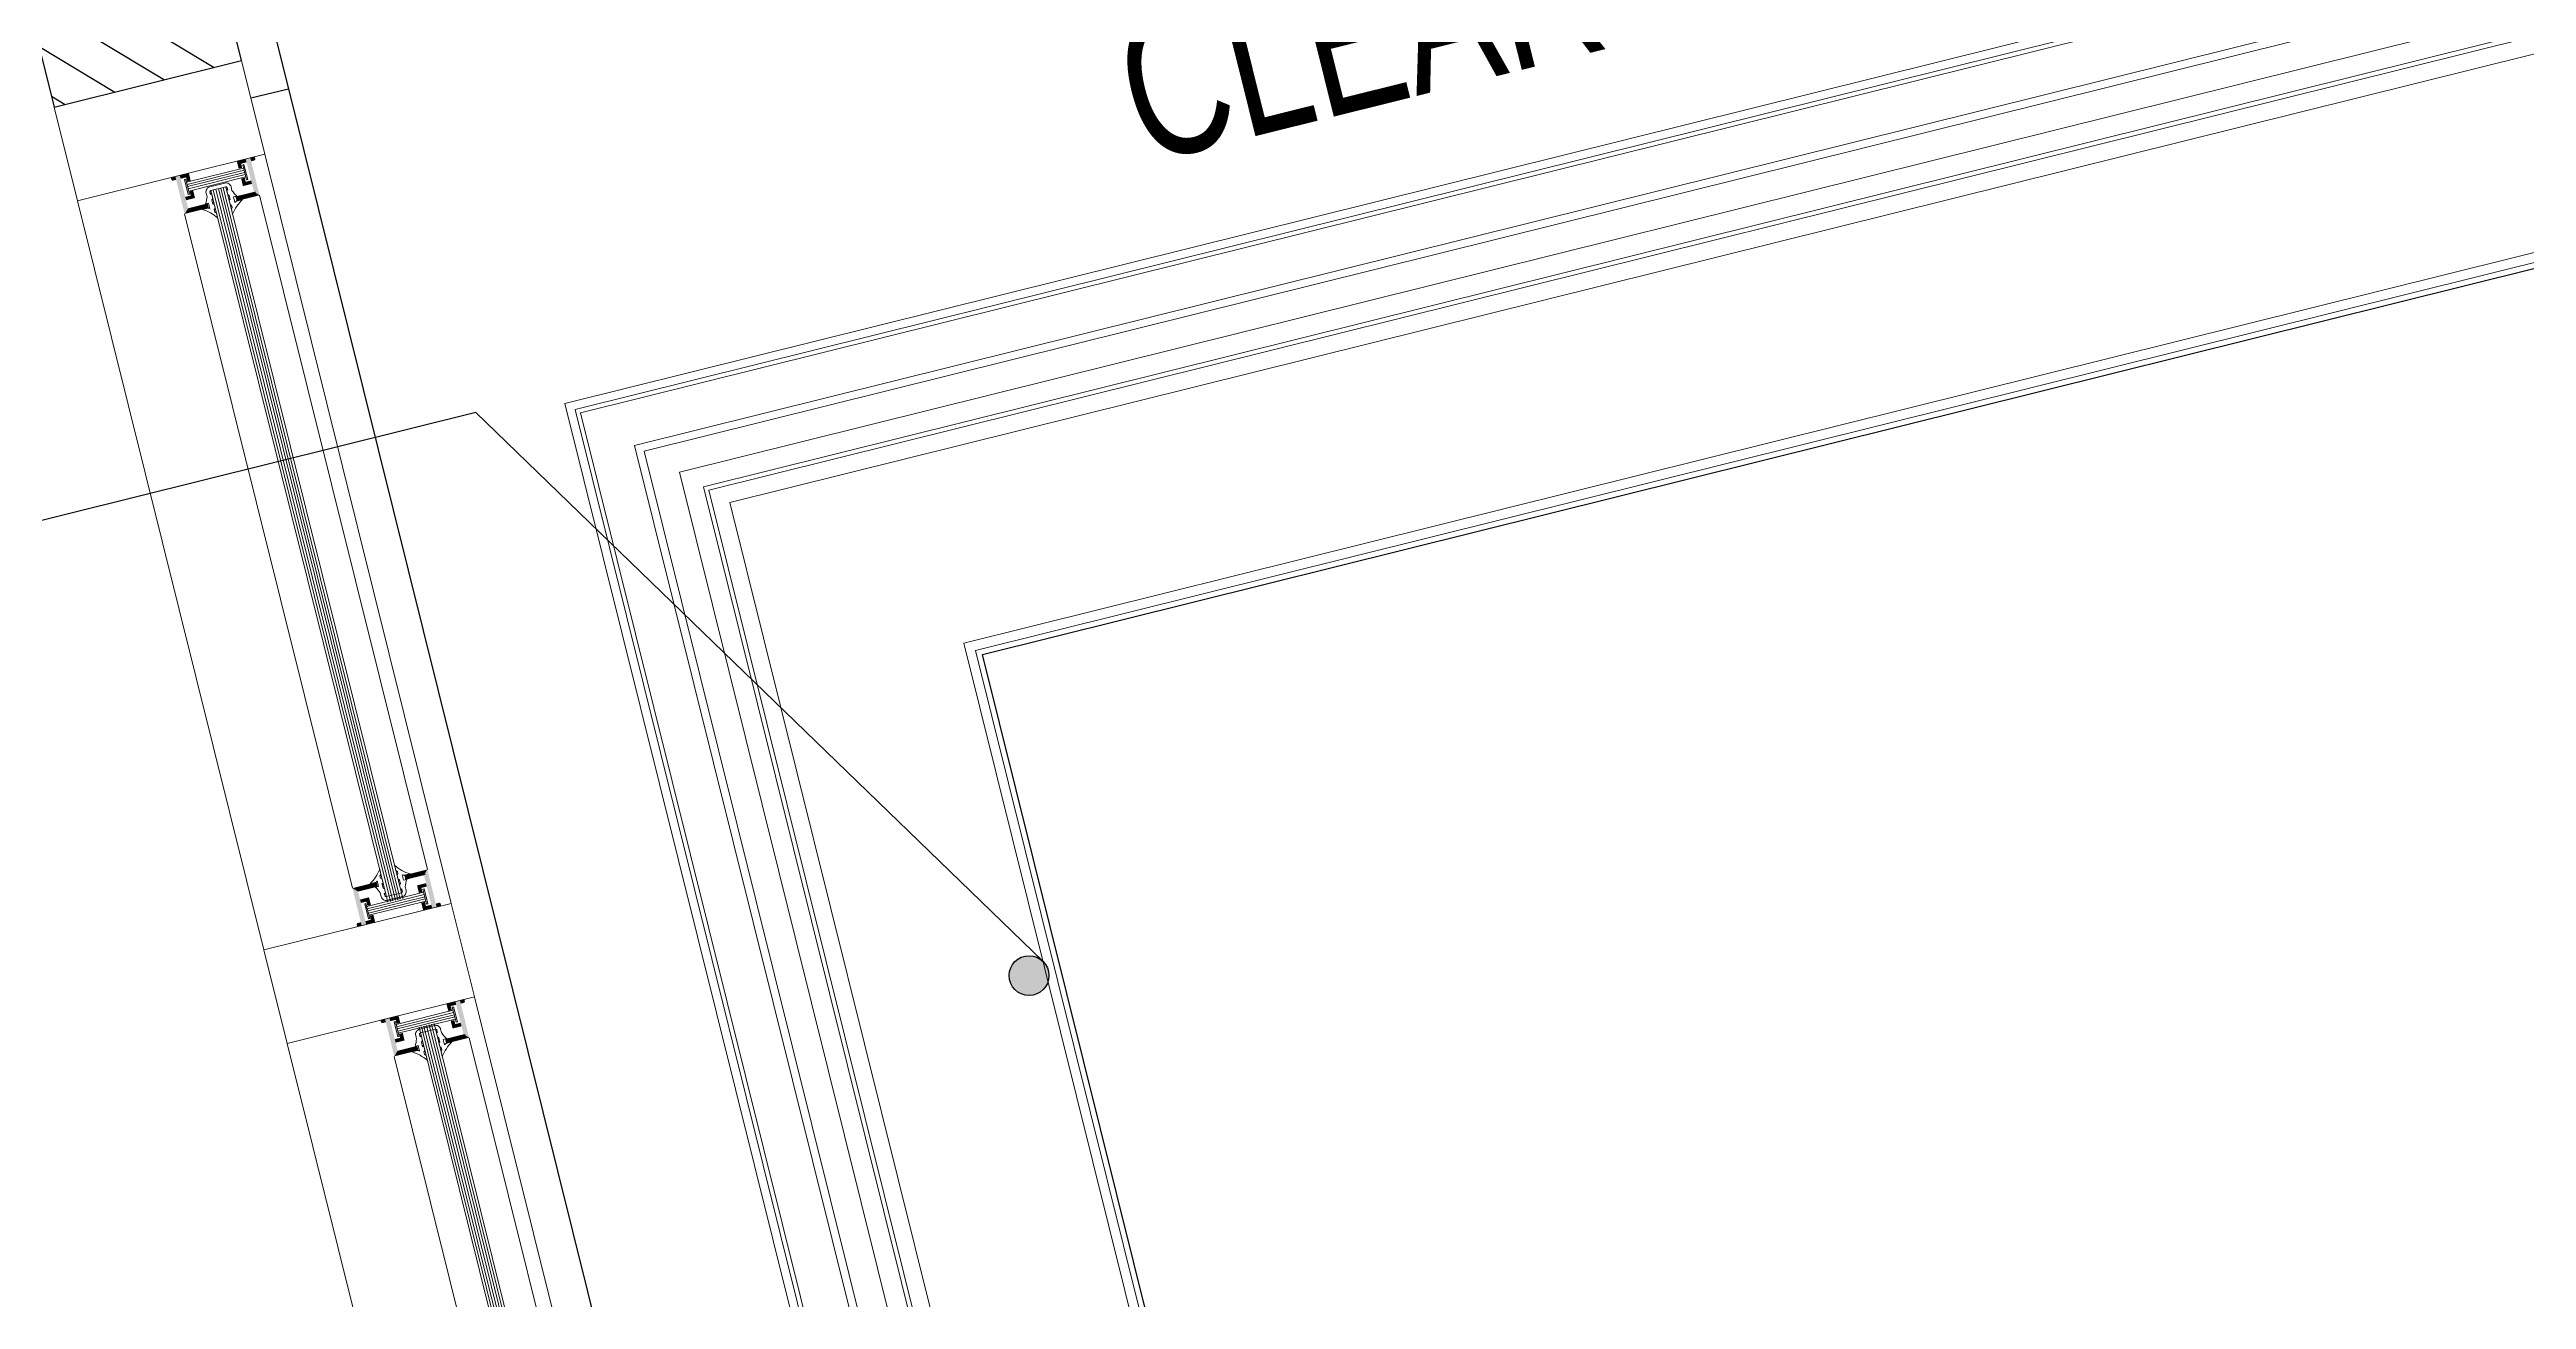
# Model space of a CAD drawing. Header units: inches. Extents: x 122939 to 389145, y 29603 to 574065.
# Drawn here: x 333753 to 335037, y 515031 to 515679 of the extents above; entities that cross this region are included whole.
import ezdxf

# ---------------------------------------------------------------- set-up
doc = ezdxf.new("R2010")
doc.units = ezdxf.units.IN
doc.header["$MEASUREMENT"] = 0
for name, color, linetype in [('48-TITLE', 7, 'Continuous'), ('A-DIMESNION-1', 7, 'Continuous'), ('CQ PANEL DIMENSION', 1, 'Continuous'), ('CQ Plaster', 1, 'Continuous'), ('CQ text label', 3, 'Continuous'), ('CQ Wall hatch_CHB', 8, 'Continuous'), ('CQ Wall plan', 3, 'Continuous'), ('CQ wall section', 5, 'Continuous'), ('CQ_callout', 34, 'Continuous')]:
    doc.layers.add(name, color=color, linetype=linetype)
for name, color, linetype, lineweight in [('A-FLOR-SLAB', 7, 'Continuous', 40), ('A-GLAZ', 134, 'Continuous', 18), ('A-RNDR-ALUM', 1, 'Continuous', 9), ('A-RNDR-PT36', 253, 'Continuous', 20), ('CQ gypsum 2', 42, 'Continuous', 0)]:
    doc.layers.add(name, color=color, linetype=linetype, lineweight=lineweight)
doc.styles.add('DIM 50', font='romans.shx', dxfattribs={"width": 0.75, "height": 100})
doc.styles.get("Standard").update_dxf_attribs({"font": 'arial.ttf'})
doc.dimstyles.new('CQ Anno', dxfattribs={"dimscale": 40, "dimtxt": 2.2, "dimasz": 300, "dimexe": 1, "dimexo": 0.5, "dimgap": 0.5, "dimtad": 1, "dimrnd": 1, "dimdsep": 46, "dimtxsty": 'Standard', "dimblk": 'DOTSMALL', "dimcen": 0.0025, "dimdle": 0.5, "dimclrd": 8, "dimclre": 8, "dimclrt": 2, "dimazin": 2, "dimtfac": 1, "dimtix": 1, "dimtmove": 1, "dimatfit": 0, "dimfxl": 50, "dimtolj": 1, "dimtzin": 0, "dimlwd": -1, "dimarcsym": 1})
doc.dimstyles.get("Standard").update_dxf_attribs({"dimtxt": 0.18, "dimasz": 0.18, "dimexe": 0.18, "dimexo": 0.0625, "dimgap": 0.09, "dimtad": 0, "dimtih": 1, "dimtoh": 1, "dimdec": 4, "dimzin": 0, "dimdsep": 46, "dimtxsty": 'Standard', "dimcen": 0.09, "dimadec": 0, "dimazin": 0, "dimtfac": 1, "dimtdec": 4, "dimtofl": 0, "dimtmove": 0, "dimatfit": 3, "dimfxl": 1, "dimtolj": 1, "dimtzin": 0, "dimarcsym": 0})

# ---------------------------------------------------------------- blocks, each defined once
blk = doc.blocks.new('GLAZ-2')
at = {"layer": 'A-GLAZ'}
for p, q in [((-26.3, 2838.5, 0), (-26.3, 2458.5, 0)), ((-24.9, 2838.5, 0), (-24.9, 2458.5, 0)), ((-23.6, 2838.5, 0), (-23.6, 2458.5, 0)), ((-22.3, 2838.5, 0), (-22.3, 2458.5, 0)), ((-20.9, 2838.5, 0), (-20.9, 2458.5, 0)), ((-19.6, 2838.5, 0), (-19.6, 2458.5, 0)), ((-18.3, 2838.5, 0), (-18.3, 2458.5, 0)), ((-26.3, 511.6, 0), (-26.3, 2391.7, 0)), ((-24.9, 511.6, 0), (-24.9, 2391.7, 0)), ((-23.6, 511.6, 0), (-23.6, 2391.7, 0)), ((-22.3, 511.6, 0), (-22.3, 2391.7, 0)), ((-20.9, 511.6, 0), (-20.9, 2391.7, 0)), ((-19.6, 511.6, 0), (-19.6, 2391.7, 0)), ((-18.3, 511.6, 0), (-18.3, 2391.7, 0))]:
    blk.add_line(p, q, dxfattribs=at)
at = {"layer": 'A-RNDR-ALUM'}
for p, q in [((-50, 2450), (-50, 2850, 0)), ((50, 2450), (50, 2850, 0)), ((-38.2, 2847.4, 0), (-37.5, 2847.4, 0)), ((-38.2, 2839.4, 0), (-38.2, 2847.4, 0)), ((-38.2, 2847.4, 0), (-37.5, 2847.4, 0)), ((-38.2, 2839.4, 0), (-38.2, 2847.4, 0)), ((-38.2, 2839.4, 0), (-37.5, 2839.4, 0)), ((-38.2, 2839.4, 0), (-37.5, 2839.4, 0)), ((-37.5, 2839.4, 0), (-37.5, 2847.4, 0)), ((-37.5, 2839.4, 0), (-37.5, 2847.4, 0)), ((-37.5, 2845.7, 0), (-7.1, 2845.7, 0)), ((-37.5, 2845.7, 0), (-7.1, 2845.7, 0)), ((-37.5, 2844.5, 0), (-7.1, 2844.5, 0)), ((-37.5, 2844.5, 0), (-7.1, 2844.5, 0)), ((-37.5, 2843.4, 0), (-7.1, 2843.4, 0)), ((-37.5, 2843.4, 0), (-7.1, 2843.4, 0)), ((-37.5, 2842.2, 0), (-7.1, 2842.2, 0)), ((-37.5, 2842.2, 0), (-7.1, 2842.2, 0)), ((-37.5, 2841, 0), (-7.1, 2841, 0)), ((-37.5, 2841, 0), (-7.1, 2841, 0)), ((-36, 2847.4, 0), (-35.3, 2847.4, 0)), ((-36, 2847.4, 0), (-35.3, 2847.4, 0)), ((-36, 2839.4, 0), (-35.3, 2839.4, 0)), ((-36, 2839.4, 0), (-35.3, 2839.4, 0)), ((-6.4, 2847.4, 0), (-7.1, 2847.4, 0)), ((-7.1, 2839.4, 0), (-7.1, 2847.4, 0)), ((-6.4, 2847.4, 0), (-7.1, 2847.4, 0)), ((-7.1, 2839.4, 0), (-7.1, 2847.4, 0)), ((-6.4, 2839.4, 0), (-7.1, 2839.4, 0)), ((-6.4, 2839.4, 0), (-7.1, 2839.4, 0)), ((-6.4, 2839.4, 0), (-6.4, 2847.4, 0)), ((-6.4, 2839.4, 0), (-6.4, 2847.4, 0)), ((-38.2, 2460.6, 0), (-37.5, 2460.6, 0)), ((-38.2, 2460.6, 0), (-38.2, 2452.6, 0)), ((-38.2, 2460.6, 0), (-37.5, 2460.6, 0)), ((-38.2, 2460.6, 0), (-38.2, 2452.6, 0)), ((-38.2, 2452.6, 0), (-37.5, 2452.6, 0)), ((-38.2, 2452.6, 0), (-37.5, 2452.6, 0)), ((-37.5, 2460.6, 0), (-37.5, 2452.6, 0)), ((-37.5, 2460.6, 0), (-37.5, 2452.6, 0)), ((-37.5, 2459, 0), (-7.1, 2459, 0)), ((-37.5, 2459, 0), (-7.1, 2459, 0)), ((-37.5, 2457.8, 0), (-7.1, 2457.8, 0)), ((-37.5, 2457.8, 0), (-7.1, 2457.8, 0)), ((-37.5, 2456.6, 0), (-7.1, 2456.6, 0)), ((-37.5, 2456.6, 0), (-7.1, 2456.6, 0)), ((-37.5, 2455.5, 0), (-7.1, 2455.5, 0)), ((-37.5, 2455.5, 0), (-7.1, 2455.5, 0)), ((-37.5, 2454.3, 0), (-7.1, 2454.3, 0)), ((-37.5, 2454.3, 0), (-7.1, 2454.3, 0)), ((-36, 2460.6, 0), (-35.3, 2460.6, 0)), ((-36, 2460.6, 0), (-35.3, 2460.6, 0)), ((-36, 2452.6, 0), (-35.3, 2452.6, 0)), ((-36, 2452.6, 0), (-35.3, 2452.6, 0)), ((-6.4, 2460.6, 0), (-7.1, 2460.6, 0)), ((-7.1, 2460.6, 0), (-7.1, 2452.6, 0)), ((-6.4, 2460.6, 0), (-7.1, 2460.6, 0)), ((-7.1, 2460.6, 0), (-7.1, 2452.6, 0)), ((-6.4, 2452.6, 0), (-7.1, 2452.6, 0)), ((-6.4, 2452.6, 0), (-7.1, 2452.6, 0)), ((-6.4, 2460.6, 0), (-6.4, 2452.6, 0)), ((-6.4, 2460.6, 0), (-6.4, 2452.6, 0)), ((-50, 2400), (-50, 500, 0)), ((50, 2400), (50, 500, 0)), ((-38.2, 2397.6, 0), (-37.5, 2397.6, 0)), ((-38.2, 2389.6, 0), (-38.2, 2397.6, 0)), ((-38.2, 2397.6, 0), (-37.5, 2397.6, 0)), ((-38.2, 2389.6, 0), (-38.2, 2397.6, 0)), ((-38.2, 2389.6, 0), (-37.5, 2389.6, 0)), ((-38.2, 2389.6, 0), (-37.5, 2389.6, 0)), ((-37.5, 2389.6, 0), (-37.5, 2397.6, 0)), ((-37.5, 2389.6, 0), (-37.5, 2397.6, 0)), ((-37.5, 2396, 0), (-7.1, 2396, 0)), ((-37.5, 2396, 0), (-7.1, 2396, 0)), ((-37.5, 2394.8, 0), (-7.1, 2394.8, 0)), ((-37.5, 2394.8, 0), (-7.1, 2394.8, 0)), ((-37.5, 2393.6, 0), (-7.1, 2393.6, 0)), ((-37.5, 2393.6, 0), (-7.1, 2393.6, 0)), ((-37.5, 2392.5, 0), (-7.1, 2392.5, 0)), ((-37.5, 2392.5, 0), (-7.1, 2392.5, 0)), ((-37.5, 2391.3, 0), (-7.1, 2391.3, 0)), ((-37.5, 2391.3, 0), (-7.1, 2391.3, 0)), ((-36, 2397.6, 0), (-35.3, 2397.6, 0)), ((-36, 2397.6, 0), (-35.3, 2397.6, 0)), ((-36, 2389.6, 0), (-35.3, 2389.6, 0)), ((-36, 2389.6, 0), (-35.3, 2389.6, 0)), ((-6.4, 2397.6, 0), (-7.1, 2397.6, 0)), ((-7.1, 2389.6, 0), (-7.1, 2397.6, 0)), ((-6.4, 2397.6, 0), (-7.1, 2397.6, 0)), ((-7.1, 2389.6, 0), (-7.1, 2397.6, 0)), ((-6.4, 2389.6, 0), (-7.1, 2389.6, 0)), ((-6.4, 2389.6, 0), (-7.1, 2389.6, 0)), ((-6.4, 2389.6, 0), (-6.4, 2397.6, 0)), ((-6.4, 2389.6, 0), (-6.4, 2397.6, 0))]:
    blk.add_line(p, q, dxfattribs=at)
for points in [[(-50, 2850), (50, 2850), (50, 2900), (-50, 2900)], [(-50, 2450), (50, 2450), (50, 2400), (-50, 2400)]]:
    blk.add_lwpolyline(points, close=True, dxfattribs=at)
at = {"layer": 'A-RNDR-ALUM', "const_width": 0.928, "elevation": 0}
for points in [[(-43.7, 2848.6, -0.414214), (-44.2, 2849.1)], [(-43.7, 2848.6, -0.414214), (-44.2, 2849.1)], [(-0.7, 2848.6, 0.414214), (-0.2, 2849.1)], [(-0.7, 2848.6, 0.414214), (-0.2, 2849.1)], [(-43.7, 2451.4, 0.414214), (-44.2, 2450.9)], [(-43.7, 2451.4, 0.414214), (-44.2, 2450.9)], [(-0.7, 2451.4, -0.414214), (-0.2, 2450.9)], [(-0.7, 2451.4, -0.414214), (-0.2, 2450.9)], [(-43.7, 2398.9, -0.414214), (-44.2, 2399.3)], [(-43.7, 2398.9, -0.414214), (-44.2, 2399.3)], [(-0.7, 2398.8, 0.414214), (-0.2, 2399.3)], [(-0.7, 2398.8, 0.414214), (-0.2, 2399.3)]]:
    blk.add_lwpolyline(points, format="xyb", dxfattribs=at)
at = {"layer": 'A-RNDR-ALUM', "elevation": 0}
for points in [[(-14, 2832.4), (-15.6, 2832.4), (-15.6, 2829.5, -0.015553), (-14.8, 2830), (-11.6, 2830, 0.104304), (-18.3, 2823.9), (-18.3, 2826.5, -0.016036), (-17.6, 2827.2), (-17.6, 2828.5), (-18.3, 2829.1), (-18.3, 2832), (-17.6, 2831.3), (-17.6, 2833.7), (-18.3, 2834.3), (-18.3, 2837.2), (-17.6, 2836.5), (-17.6, 2837.8, 0.414214), (-18.3, 2838.5), (-26.3, 2838.5, 0.414214), (-26.9, 2837.8), (-26.9, 2836.5), (-26.3, 2837.2), (-26.3, 2834.3), (-26.9, 2833.7), (-26.9, 2831.3), (-26.3, 2832), (-26.3, 2829.1), (-26.9, 2828.5), (-26.9, 2827.2, -0.016036), (-26.3, 2826.5), (-26.3, 2823.9, 0.104304), (-33, 2830), (-29.8, 2830, -0.015553), (-28.9, 2829.5), (-28.9, 2832.4), (-30.6, 2832.4, 0.021646), (-28.9, 2835.9), (-28.9, 2837.8, -0.414214), (-26.3, 2840.5), (-18.3, 2840.5, -0.414214), (-15.6, 2837.8), (-15.6, 2835.9, 0.021646)], [(-14, 2467.6), (-15.6, 2467.6), (-15.6, 2470.5, 0.015553), (-14.8, 2470), (-11.6, 2470, -0.104304), (-18.3, 2476.1), (-18.3, 2473.5, 0.016036), (-17.6, 2472.8), (-17.6, 2471.5), (-18.3, 2470.9), (-18.3, 2468), (-17.6, 2468.7), (-17.6, 2466.3), (-18.3, 2465.7), (-18.3, 2462.8), (-17.6, 2463.5), (-17.6, 2462.2, -0.414214), (-18.3, 2461.5), (-26.3, 2461.5, -0.414214), (-26.9, 2462.2), (-26.9, 2463.5), (-26.3, 2462.8), (-26.3, 2465.7), (-26.9, 2466.3), (-26.9, 2468.7), (-26.3, 2468), (-26.3, 2470.9), (-26.9, 2471.5), (-26.9, 2472.8, 0.016036), (-26.3, 2473.5), (-26.3, 2476.1, -0.104304), (-33, 2470), (-29.8, 2470, 0.015553), (-28.9, 2470.5), (-28.9, 2467.6), (-30.6, 2467.6, -0.021646), (-28.9, 2464.1), (-28.9, 2462.2, 0.414214), (-26.3, 2459.5), (-18.3, 2459.5, 0.414214), (-15.6, 2462.2), (-15.6, 2464.1, -0.021646)], [(-14, 2382.6), (-15.6, 2382.6), (-15.6, 2379.7, -0.015553), (-14.8, 2380.2), (-11.6, 2380.2, 0.104304), (-18.3, 2374.1), (-18.3, 2376.7, -0.016036), (-17.6, 2377.5), (-17.6, 2378.7), (-18.3, 2379.4), (-18.3, 2382.2), (-17.6, 2381.5), (-17.6, 2383.9), (-18.3, 2384.6), (-18.3, 2387.4), (-17.6, 2386.7), (-17.6, 2388, 0.414214), (-18.3, 2388.7), (-26.3, 2388.7, 0.414214), (-26.9, 2388), (-26.9, 2386.7), (-26.3, 2387.4), (-26.3, 2384.6), (-26.9, 2383.9), (-26.9, 2381.5), (-26.3, 2382.2), (-26.3, 2379.4), (-26.9, 2378.7), (-26.9, 2377.5, -0.016036), (-26.3, 2376.7), (-26.3, 2374.1, 0.104304), (-33, 2380.2), (-29.8, 2380.2, -0.015553), (-28.9, 2379.7), (-28.9, 2382.6), (-30.6, 2382.6, 0.021646), (-28.9, 2386.2), (-28.9, 2388, -0.414214), (-26.3, 2390.7), (-18.3, 2390.7, -0.414214), (-15.6, 2388), (-15.6, 2386.2, 0.021646)]]:
    blk.add_lwpolyline(points, format="xyb", close=True, dxfattribs=at)
at = {"layer": 'A-RNDR-ALUM'}
for points in [[(-44.6, 2850, 0), (-44.6, 2849.1, 0), (-42.2, 2850, 0), (-43.7, 2849.1, 0)], [(-44.6, 2850, 0), (-44.6, 2849.1, 0), (-42.2, 2850, 0), (-43.7, 2849.1, 0)], [(-42.2, 2850, 0), (-43.7, 2849.1, 0), (-42.2, 2848.2, 0), (-43.7, 2848.2, 0)], [(-42.2, 2850, 0), (-43.7, 2849.1, 0), (-42.2, 2848.2, 0), (-43.7, 2848.2, 0)], [(-36.9, 2848.2, 0), (-35, 2850, 0), (-39.8, 2848.2, 0), (-39.8, 2850, 0)], [(-36.9, 2848.2, 0), (-35, 2850, 0), (-39.8, 2848.2, 0), (-39.8, 2850, 0)], [(-36.9, 2846, 0), (-35, 2846, 0), (-36.9, 2848.2, 0), (-35, 2850, 0)], [(-36.9, 2846, 0), (-35, 2846, 0), (-36.9, 2848.2, 0), (-35, 2850, 0)], [(-7.5, 2848.2, 0), (-9.4, 2850, 0), (-4.6, 2848.2, 0), (-4.6, 2850, 0)], [(-7.5, 2846, 0), (-9.4, 2846, 0), (-7.5, 2848.2, 0), (-9.4, 2850, 0)], [(-7.5, 2846, 0), (-9.4, 2846, 0), (-7.5, 2848.2, 0), (-9.4, 2850, 0)], [(-7.5, 2848.2, 0), (-9.4, 2850, 0), (-4.6, 2848.2, 0), (-4.6, 2850, 0)], [(-2.2, 2850, 0), (-0.7, 2849.1, 0), (-2.2, 2848.2, 0), (-0.7, 2848.2, 0)], [(0.2, 2850, 0), (0.2, 2849.1, 0), (-2.2, 2850, 0), (-0.7, 2849.1, 0)], [(-2.2, 2850, 0), (-0.7, 2849.1, 0), (-2.2, 2848.2, 0), (-0.7, 2848.2, 0)], [(0.2, 2850, 0), (0.2, 2849.1, 0), (-2.2, 2850, 0), (-0.7, 2849.1, 0)], [(-39.8, 2836.7, 0), (-39.8, 2838.5, 0), (-35, 2836.7, 0), (-36.9, 2838.5, 0)], [(-39.8, 2836.7, 0), (-39.8, 2838.5, 0), (-35, 2836.7, 0), (-36.9, 2838.5, 0)], [(-36.9, 2840.7, 0), (-35, 2840.7, 0), (-36.9, 2838.5, 0), (-35, 2836.7, 0)], [(-36.9, 2840.7, 0), (-35, 2840.7, 0), (-36.9, 2838.5, 0), (-35, 2836.7, 0)], [(-7.5, 2840.7, 0), (-9.4, 2840.7, 0), (-7.5, 2838.5, 0), (-9.4, 2836.7, 0)], [(-7.5, 2840.7, 0), (-9.4, 2840.7, 0), (-7.5, 2838.5, 0), (-9.4, 2836.7, 0)], [(-4.6, 2836.7, 0), (-4.6, 2838.5, 0), (-9.4, 2836.7, 0), (-7.5, 2838.5, 0)], [(-4.6, 2836.7, 0), (-4.6, 2838.5, 0), (-9.4, 2836.7, 0), (-7.5, 2838.5, 0)], [(-40.6, 2832.4, 0), (-40.6, 2831.2, 0), (-29.9, 2832.4, 0), (-29.9, 2831.2, 0)], [(-40.6, 2832.4, 0), (-40.6, 2831.2, 0), (-29.9, 2832.4, 0), (-29.9, 2831.2, 0)], [(-40.6, 2831.2, 0), (-40.6, 2830, 0), (-29.9, 2831.2, 0), (-29.9, 2830, 0)], [(-40.6, 2831.2, 0), (-40.6, 2830, 0), (-29.9, 2831.2, 0), (-29.9, 2830, 0)], [(-4.3, 2832.4, 0), (-4.3, 2831.2, 0), (-15.1, 2832.4, 0), (-15.1, 2831.2, 0)], [(-4.3, 2832.4, 0), (-4.3, 2831.2, 0), (-15.1, 2832.4, 0), (-15.1, 2831.2, 0)], [(-4.3, 2831.2, 0), (-4.3, 2830, 0), (-15.1, 2831.2, 0), (-15.1, 2830, 0)], [(-4.3, 2831.2, 0), (-4.3, 2830, 0), (-15.1, 2831.2, 0), (-15.1, 2830, 0)], [(-40.6, 2468.8, 0), (-40.6, 2470, 0), (-29.9, 2468.8, 0), (-29.9, 2470, 0)], [(-40.6, 2468.8, 0), (-40.6, 2470, 0), (-29.9, 2468.8, 0), (-29.9, 2470, 0)], [(-40.6, 2467.6, 0), (-40.6, 2468.8, 0), (-29.9, 2467.6, 0), (-29.9, 2468.8, 0)], [(-40.6, 2467.6, 0), (-40.6, 2468.8, 0), (-29.9, 2467.6, 0), (-29.9, 2468.8, 0)], [(-4.3, 2468.8, 0), (-4.3, 2470, 0), (-15.1, 2468.8, 0), (-15.1, 2470, 0)], [(-4.3, 2468.8, 0), (-4.3, 2470, 0), (-15.1, 2468.8, 0), (-15.1, 2470, 0)], [(-4.3, 2467.6, 0), (-4.3, 2468.8, 0), (-15.1, 2467.6, 0), (-15.1, 2468.8, 0)], [(-4.3, 2467.6, 0), (-4.3, 2468.8, 0), (-15.1, 2467.6, 0), (-15.1, 2468.8, 0)], [(-42.2, 2450, 0), (-43.7, 2450.9, 0), (-42.2, 2451.8, 0), (-43.7, 2451.8, 0)], [(-42.2, 2450, 0), (-43.7, 2450.9, 0), (-42.2, 2451.8, 0), (-43.7, 2451.8, 0)], [(-39.8, 2463.3, 0), (-39.8, 2461.5, 0), (-35, 2463.3, 0), (-36.9, 2461.5, 0)], [(-39.8, 2463.3, 0), (-39.8, 2461.5, 0), (-35, 2463.3, 0), (-36.9, 2461.5, 0)], [(-36.9, 2451.8, 0), (-35, 2450, 0), (-39.8, 2451.8, 0), (-39.8, 2450, 0)], [(-36.9, 2451.8, 0), (-35, 2450, 0), (-39.8, 2451.8, 0), (-39.8, 2450, 0)], [(-36.9, 2459.3, 0), (-35, 2459.3, 0), (-36.9, 2461.5, 0), (-35, 2463.3, 0)], [(-36.9, 2459.3, 0), (-35, 2459.3, 0), (-36.9, 2461.5, 0), (-35, 2463.3, 0)], [(-36.9, 2454, 0), (-35, 2454, 0), (-36.9, 2451.8, 0), (-35, 2450, 0)], [(-36.9, 2454, 0), (-35, 2454, 0), (-36.9, 2451.8, 0), (-35, 2450, 0)], [(-4.6, 2463.3, 0), (-4.6, 2461.5, 0), (-9.4, 2463.3, 0), (-7.5, 2461.5, 0)], [(-7.5, 2459.3, 0), (-9.4, 2459.3, 0), (-7.5, 2461.5, 0), (-9.4, 2463.3, 0)], [(-4.6, 2463.3, 0), (-4.6, 2461.5, 0), (-9.4, 2463.3, 0), (-7.5, 2461.5, 0)], [(-7.5, 2459.3, 0), (-9.4, 2459.3, 0), (-7.5, 2461.5, 0), (-9.4, 2463.3, 0)], [(-7.5, 2454, 0), (-9.4, 2454, 0), (-7.5, 2451.8, 0), (-9.4, 2450, 0)], [(-7.5, 2454, 0), (-9.4, 2454, 0), (-7.5, 2451.8, 0), (-9.4, 2450, 0)], [(-7.5, 2451.8, 0), (-9.4, 2450, 0), (-4.6, 2451.8, 0), (-4.6, 2450, 0)], [(-7.5, 2451.8, 0), (-9.4, 2450, 0), (-4.6, 2451.8, 0), (-4.6, 2450, 0)], [(-2.2, 2450, 0), (-0.7, 2450.9, 0), (-2.2, 2451.8, 0), (-0.7, 2451.8, 0)], [(-2.2, 2450, 0), (-0.7, 2450.9, 0), (-2.2, 2451.8, 0), (-0.7, 2451.8, 0)], [(-44.6, 2450, 0), (-44.6, 2450.9, 0), (-42.2, 2450, 0), (-43.7, 2450.9, 0)], [(-44.6, 2450, 0), (-44.6, 2450.9, 0), (-42.2, 2450, 0), (-43.7, 2450.9, 0)], [(0.2, 2450, 0), (0.2, 2450.9, 0), (-2.2, 2450, 0), (-0.7, 2450.9, 0)], [(0.2, 2450, 0), (0.2, 2450.9, 0), (-2.2, 2450, 0), (-0.7, 2450.9, 0)], [(-44.6, 2400.3, 0), (-44.6, 2399.3, 0), (-42.2, 2400.3, 0), (-43.7, 2399.3, 0)], [(-44.6, 2400.3, 0), (-44.6, 2399.3, 0), (-42.2, 2400.3, 0), (-43.7, 2399.3, 0)], [(-42.2, 2400.3, 0), (-43.7, 2399.3, 0), (-42.2, 2398.4, 0), (-43.7, 2398.4, 0)], [(-42.2, 2400.3, 0), (-43.7, 2399.3, 0), (-42.2, 2398.4, 0), (-43.7, 2398.4, 0)], [(-36.9, 2398.4, 0), (-35, 2400.3, 0), (-39.8, 2398.4, 0), (-39.8, 2400.3, 0)], [(-36.9, 2398.4, 0), (-35, 2400.3, 0), (-39.8, 2398.4, 0), (-39.8, 2400.3, 0)], [(-36.9, 2396.3, 0), (-35, 2396.3, 0), (-36.9, 2398.4, 0), (-35, 2400.3, 0)], [(-36.9, 2396.3, 0), (-35, 2396.3, 0), (-36.9, 2398.4, 0), (-35, 2400.3, 0)], [(-7.5, 2398.4, 0), (-9.4, 2400.3, 0), (-4.6, 2398.4, 0), (-4.6, 2400.3, 0)], [(-7.5, 2396.3, 0), (-9.4, 2396.3, 0), (-7.5, 2398.4, 0), (-9.4, 2400.3, 0)], [(-7.5, 2396.3, 0), (-9.4, 2396.3, 0), (-7.5, 2398.4, 0), (-9.4, 2400.3, 0)], [(-7.5, 2398.4, 0), (-9.4, 2400.3, 0), (-4.6, 2398.4, 0), (-4.6, 2400.3, 0)], [(-2.2, 2400.3, 0), (-0.7, 2399.3, 0), (-2.2, 2398.4, 0), (-0.7, 2398.4, 0)], [(0.2, 2400.3, 0), (0.2, 2399.3, 0), (-2.2, 2400.3, 0), (-0.7, 2399.3, 0)], [(-2.2, 2400.3, 0), (-0.7, 2399.3, 0), (-2.2, 2398.4, 0), (-0.7, 2398.4, 0)], [(0.2, 2400.3, 0), (0.2, 2399.3, 0), (-2.2, 2400.3, 0), (-0.7, 2399.3, 0)], [(-39.8, 2386.9, 0), (-39.8, 2388.8, 0), (-35, 2386.9, 0), (-36.9, 2388.8, 0)], [(-39.8, 2386.9, 0), (-39.8, 2388.8, 0), (-35, 2386.9, 0), (-36.9, 2388.8, 0)], [(-36.9, 2390.9, 0), (-35, 2390.9, 0), (-36.9, 2388.8, 0), (-35, 2386.9, 0)], [(-36.9, 2390.9, 0), (-35, 2390.9, 0), (-36.9, 2388.8, 0), (-35, 2386.9, 0)], [(-7.5, 2390.9, 0), (-9.4, 2390.9, 0), (-7.5, 2388.8, 0), (-9.4, 2386.9, 0)], [(-7.5, 2390.9, 0), (-9.4, 2390.9, 0), (-7.5, 2388.8, 0), (-9.4, 2386.9, 0)], [(-4.6, 2386.9, 0), (-4.6, 2388.8, 0), (-9.4, 2386.9, 0), (-7.5, 2388.8, 0)], [(-4.6, 2386.9, 0), (-4.6, 2388.8, 0), (-9.4, 2386.9, 0), (-7.5, 2388.8, 0)], [(-40.6, 2382.6, 0), (-40.6, 2381.4, 0), (-29.9, 2382.6, 0), (-29.9, 2381.4, 0)], [(-40.6, 2382.6, 0), (-40.6, 2381.4, 0), (-29.9, 2382.6, 0), (-29.9, 2381.4, 0)], [(-40.6, 2381.4, 0), (-40.6, 2380.2, 0), (-29.9, 2381.4, 0), (-29.9, 2380.2, 0)], [(-40.6, 2381.4, 0), (-40.6, 2380.2, 0), (-29.9, 2381.4, 0), (-29.9, 2380.2, 0)], [(-4.3, 2382.6, 0), (-4.3, 2381.4, 0), (-15.1, 2382.6, 0), (-15.1, 2381.4, 0)], [(-4.3, 2382.6, 0), (-4.3, 2381.4, 0), (-15.1, 2382.6, 0), (-15.1, 2381.4, 0)], [(-4.3, 2381.4, 0), (-4.3, 2380.2, 0), (-15.1, 2381.4, 0), (-15.1, 2380.2, 0)], [(-4.3, 2381.4, 0), (-4.3, 2380.2, 0), (-15.1, 2381.4, 0), (-15.1, 2380.2, 0)]]:
    blk.add_solid(points, dxfattribs=at)
for points in [[(-42.2, 2830, 0), (-39.8, 2832.4, 0), (-42.2, 2850, 0), (-39.8, 2850, 0)], [(-42.2, 2830, 0), (-39.8, 2832.4, 0), (-42.2, 2850, 0), (-39.8, 2850, 0)], [(-4.6, 2832.4, 0), (-2.2, 2830, 0), (-4.6, 2850, 0), (-2.2, 2850, 0)], [(-4.6, 2832.4, 0), (-2.2, 2830, 0), (-4.6, 2850, 0), (-2.2, 2850, 0)], [(-42.2, 2830, 0), (-39.8, 2832.4, 0), (-40.1, 2830, 0), (-40.1, 2832.4, 0)], [(-42.2, 2830, 0), (-39.8, 2832.4, 0), (-40.1, 2830, 0), (-40.1, 2832.4, 0)], [(-2.2, 2830, 0), (-4.6, 2832.4, 0), (-4.3, 2830, 0), (-4.3, 2832.4, 0)], [(-2.2, 2830, 0), (-4.6, 2832.4, 0), (-4.3, 2830, 0), (-4.3, 2832.4, 0)], [(-42.2, 2470, 0), (-39.8, 2467.6, 0), (-42.2, 2450, 0), (-39.8, 2450, 0)], [(-42.2, 2470, 0), (-39.8, 2467.6, 0), (-40.1, 2470, 0), (-40.1, 2467.6, 0)], [(-42.2, 2470, 0), (-39.8, 2467.6, 0), (-42.2, 2450, 0), (-39.8, 2450, 0)], [(-42.2, 2470, 0), (-39.8, 2467.6, 0), (-40.1, 2470, 0), (-40.1, 2467.6, 0)], [(-4.6, 2467.6, 0), (-2.2, 2470, 0), (-4.6, 2450, 0), (-2.2, 2450, 0)], [(-2.2, 2470, 0), (-4.6, 2467.6, 0), (-4.3, 2470, 0), (-4.3, 2467.6, 0)], [(-4.6, 2467.6, 0), (-2.2, 2470, 0), (-4.6, 2450, 0), (-2.2, 2450, 0)], [(-2.2, 2470, 0), (-4.6, 2467.6, 0), (-4.3, 2470, 0), (-4.3, 2467.6, 0)], [(-42.2, 2380.2, 0), (-39.8, 2382.6, 0), (-42.2, 2400.3, 0), (-39.8, 2400.3, 0)], [(-42.2, 2380.2, 0), (-39.8, 2382.6, 0), (-42.2, 2400.3, 0), (-39.8, 2400.3, 0)], [(-4.6, 2382.6, 0), (-2.2, 2380.2, 0), (-4.6, 2400.3, 0), (-2.2, 2400.3, 0)], [(-4.6, 2382.6, 0), (-2.2, 2380.2, 0), (-4.6, 2400.3, 0), (-2.2, 2400.3, 0)], [(-42.2, 2380.2, 0), (-39.8, 2382.6, 0), (-40.1, 2380.2, 0), (-40.1, 2382.6, 0)], [(-42.2, 2380.2, 0), (-39.8, 2382.6, 0), (-40.1, 2380.2, 0), (-40.1, 2382.6, 0)], [(-2.2, 2380.2, 0), (-4.6, 2382.6, 0), (-4.3, 2380.2, 0), (-4.3, 2382.6, 0)], [(-2.2, 2380.2, 0), (-4.6, 2382.6, 0), (-4.3, 2380.2, 0), (-4.3, 2382.6, 0)]]:
    blk.add_trace(points, dxfattribs=at)
at = {"layer": 'A-RNDR-PT36'}
for p, q in [((-42.2, 2830, 0), (-42.2, 2470, 0)), ((-2.2, 2470, 0), (-2.2, 2830, 0)), ((-42.2, 520, 0), (-42.2, 2380.2, 0)), ((-2.2, 2380.2, 0), (-2.2, 520, 0))]:
    blk.add_line(p, q, dxfattribs=at)
blk = doc.blocks.new('section a and b')
at = {"layer": 'CQ Wall hatch_CHB'}
h = blk.add_hatch(dxfattribs=at)
h.set_pattern_fill('ANSI31', color=8, scale=150, angle=90)
h.set_pattern_definition([(135, (-98336.94, 75766.195), (-13.2582521, -13.2582521), [])])
h.paths.add_polyline_path([(118832.6, -25203.9), (118832.6, -26240.5), (119082.6, -26240.5), (119082.6, -26290.5), (119182.6, -26290.5), (119182.6, -25203.9)])
at = {"layer": 'CQ Plaster', "color": 1, "ltscale": 0.03}
for p, q in [((119202.6, -25203.9, 0), (119202.6, -26310.5, 0)), ((119182.6, -26310.5, 0), (119202.6, -26310.5, 0)), ((119202.6, -26310.5, 0), (119202.6, -29190.5, 0))]:
    blk.add_line(p, q, dxfattribs=at)
at = {"layer": 'CQ Wall plan', "elevation": 0}
blk.add_lwpolyline([(118832.6, -25203.9), (118832.6, -26240.5), (119082.6, -26240.5), (119082.6, -26290.5), (119182.6, -26290.5), (119182.6, -25203.9), (118832.6, -25203.9)], dxfattribs=at)
at = {"layer": 'A-FLOR-SLAB', "xscale": -1}
blk.add_blockref('GLAZ-2', (119132.6, -29190.5, 0), dxfattribs=at)
blk = doc.blocks.new('DOT')
at = {"layer": '48-TITLE'}
h = blk.add_hatch(color=256, dxfattribs=at)
h.dxf.hatch_style = 1
edge = h.paths.add_edge_path()
edge.add_arc((0, -1.03), 1.03, 0, 360)
blk.add_circle((0, -1.03), 1.03, dxfattribs=at)
blk = doc.blocks.new('_DotSmall')
at = {"color": 0, "linetype": 'ByBlock', "const_width": 0.5}
blk.add_lwpolyline([(-0.0625, 0, 1), (0.0625, 0, 1)], format="xyb", close=True, dxfattribs=at)
blk = doc.blocks.new('*D285')
at = {"layer": 'A-DIMESNION-1', "color": 8, "lineweight": -2, "ltscale": 0.05, "transparency": 16777216}
for p, q in [((336598.7, 519154.1), (331167.4, 517802.8)), ((334379.5, 512815.8), (332523.1, 512354))]:
    blk.add_line(p, q, dxfattribs=at)
at = {"layer": 'A-DIMESNION-1', "color": 8, "ltscale": 0.05, "transparency": 16777216}
blk.add_line((332564.3, 512353.9), (331203.8, 517822.2), dxfattribs=at)
at = {"layer": 'Defpoints', "color": 0, "linetype": 'Continuous', "ltscale": 0.05, "transparency": 16777216}
for p in [(336618.1, 519159, 0), (331206.2, 517812.5), (334398.9, 512820.7)]:
    blk.add_point(p, dxfattribs=at)
at = {"layer": 'A-DIMESNION-1', "color": 8, "linetype": 'Continuous', "ltscale": 0.05, "transparency": 16777216, "xscale": 20, "yscale": 20, "zscale": 20}
for p, rotation in [((331206.2, 517812.5), 103.9714232843947), ((332561.9, 512363.6), 283.9714232843947)]:
    blk.add_blockref('_DotSmall', p, dxfattribs=dict(at, rotation=rotation))
at = {"layer": 'A-DIMESNION-1', "color": 2, "linetype": 'Continuous', "ltscale": 0.05, "transparency": 16777216, "insert": (331911.7, 515094.9), "char_height": 44, "attachment_point": 5, "rotation": 283.9714}
blk.add_mtext('\\A1;5615', dxfattribs=at)
blk = doc.blocks.new('*D295')
at = {"layer": 'A-DIMESNION-1', "color": 8, "lineweight": -2, "ltscale": 0.05, "transparency": 16777216}
for p, q in [((334450.2, 516337.1), (331927.8, 515709.5)), ((334379.5, 512815.8), (332748.7, 512410.1))]:
    blk.add_line(p, q, dxfattribs=at)
at = {"layer": 'A-DIMESNION-1', "color": 8, "ltscale": 0.05, "transparency": 16777216}
blk.add_line((331964.2, 515728.9), (332789.9, 512410.1), dxfattribs=at)
at = {"layer": 'Defpoints', "color": 0, "linetype": 'Continuous', "ltscale": 0.05, "transparency": 16777216}
for p in [(334469.6, 516341.9, 0), (334398.9, 512820.7), (332787.5, 512419.8)]:
    blk.add_point(p, dxfattribs=at)
at = {"layer": 'A-DIMESNION-1', "color": 8, "linetype": 'Continuous', "ltscale": 0.05, "transparency": 16777216, "xscale": 20, "yscale": 20, "zscale": 20}
for p, rotation in [((331966.6, 515719.2), 103.9714232843947), ((332787.5, 512419.8), 283.9714232843947)]:
    blk.add_blockref('_DotSmall', p, dxfattribs=dict(at, rotation=rotation))
at = {"layer": 'A-DIMESNION-1', "color": 2, "linetype": 'Continuous', "ltscale": 0.05, "transparency": 16777216, "insert": (332404.7, 514076.3), "char_height": 44, "attachment_point": 5, "rotation": 283.9714}
blk.add_mtext('\\A1;3400', dxfattribs=at)

msp = doc.modelspace()

# ---------------------------------------------------------------- linework, layer by layer
at = {"layer": 'CQ gypsum 2', "elevation": -0.006}
for points in [[(335956.043, 514342.815), (334403.371, 513956.513), (334020.452, 515495.585), (335573.125, 515881.887)], [(335950.787, 514345.976), (334406.533, 513961.768), (334025.708, 515492.423), (335569.963, 515876.631)], [(335947.971, 514347.671), (334408.227, 513964.585), (334028.524, 515490.729), (335568.269, 515873.815)], [(335919.957, 514364.522), (334425.078, 513992.599), (334056.538, 515473.878), (335551.418, 515845.801)], [(335914.981, 514367.516), (334428.072, 513997.575), (334061.515, 515470.884), (335548.424, 515840.825)], [(335896.783, 514378.462), (334439.018, 514015.773), (334079.713, 515459.938), (335537.477, 515822.627)], [(335884.362, 514385.934), (334446.49, 514028.194), (334092.133, 515452.466), (335530.006, 515810.206)], [(335881.481, 514387.667), (334448.223, 514031.075), (334095.015, 515450.733), (335528.272, 515807.325)], [(335870.654, 514394.18), (334454.736, 514041.902), (334105.842, 515444.22), (335521.76, 515796.498)], [(335749.469, 514467.078), (334527.634, 514163.087), (334227.027, 515371.322), (335448.862, 515675.313)], [(335743.418, 514470.717), (334531.274, 514169.138), (334233.078, 515367.682), (335445.222, 515669.262)]]:
    msp.add_lwpolyline(points, close=True, dxfattribs=at)
at = {"layer": 'CQ PANEL DIMENSION', "elevation": -0.006}
msp.add_lwpolyline([(335739.782, 514472.904), (334533.461, 514172.774), (334236.713, 515365.496), (335443.035, 515665.626)], close=True, dxfattribs=at)

# ---------------------------------------------------------------- block references
at = {"layer": 'CQ wall section', "color": 0, "rotation": 13.97142328298569}
msp.add_blockref('section a and b', (211848.651, 512410.809, 0.002), dxfattribs=at)

# ---------------------------------------------------------------- texts
at = {"layer": 'CQ text label', "color": 3, "ltscale": 500, "insert": (334301.356, 515692.29, -0.016), "char_height": 75, "width": 1867.39225, "attachment_point": 1, "rotation": 13.971423, "style": 'DIM 50'}
msp.add_mtext('{\\fCityBlueprint|b0|i0|c2|p2;CLEAR BEVELED GLASS}', dxfattribs=at)

# ---------------------------------------------------------------- dimensions: what is measured, and where the dimension line sits
at = {"layer": 'A-DIMESNION-1', "color": 64, "linetype": 'Continuous', "ltscale": 0.05}
for base, p1, p2, picture, middle in [((331206.233, 517812.5, 0), (334398.919, 512820.672, 0), (336618.089, 519158.961, 0.001), '*D285', (331911.691, 515094.935, 0)), ((332787.532, 512419.761, 0), (334469.598, 516341.908, 0.002), (334398.919, 512820.672, 0), '*D295', (332404.725, 514076.345, 0))]:
    dim = msp.add_linear_dim(base=base, p1=p1, p2=p2, angle=103.971423, dimstyle='CQ Anno', override={"dimscale": 0, "dimasz": 1, "dimexe": 2, "dimexo": 1, "dimgap": 0.3, "dimcen": 0.005}, dxfattribs=at)
    dim.commit()
    dim.dimension.update_dxf_attribs({"geometry": picture, "text_midpoint": middle})

# ---------------------------------------------------------------- leaders
at = {"layer": 'CQ_callout'}
msp.add_leader([(334268.022, 515206.549, -0.016), (333974.353, 515490.92, -0.016), (333335.566, 515331.991, -0.016)], dimstyle='Standard', override={"dimasz": 10, "dimldrblk": 'Dot', "dimfxl": 0.1, "dimarcsym": 2}, dxfattribs=at)

doc.saveas('drawing.dxf')
